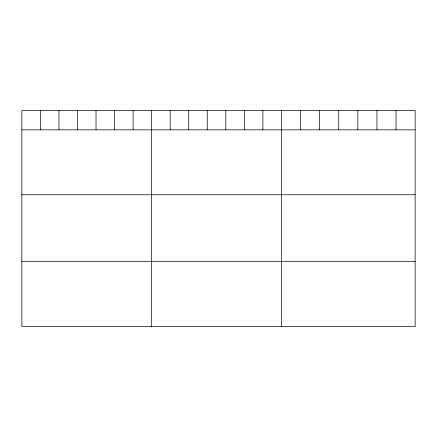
<?xml version="1.0" encoding="UTF-8"?>
<svg xmlns="http://www.w3.org/2000/svg" width="437" height="437" viewBox="0 0 437 437"><rect width="100%" height="100%" fill="white"/><g stroke="black" fill="none" stroke-linecap="round" stroke-linejoin="round"><path stroke-width="0.66" d="M415.15 129.855L415.15 326.554L21.85 326.554L21.85 110.446L415.15 110.446L415.15 129.855L21.85 129.855M21.85 194.765L415.15 194.765M21.85 261.643L415.15 261.643M396.048 110.446L396.048 129.855M376.945 110.446L376.945 129.855M357.843 110.446L357.843 129.855M338.735 110.446L338.735 129.855M319.633 110.446L319.633 129.855M300.53 110.446L300.53 129.855M281.428 110.446L281.428 326.554M262.888 110.446L262.888 129.855M244.343 110.446L244.343 129.855M225.803 110.446L225.803 129.855M207.264 110.446L207.264 129.855M188.724 110.446L188.724 129.855M170.179 110.446L170.179 129.855M151.639 110.446L151.639 326.554M133.099 110.446L133.099 129.855M114.554 110.446L114.554 129.855M96.014 110.446L96.014 129.855M77.475 110.446L77.475 129.855M58.935 110.446L58.935 129.855M40.39 110.446L40.39 129.855"/></g></svg>
